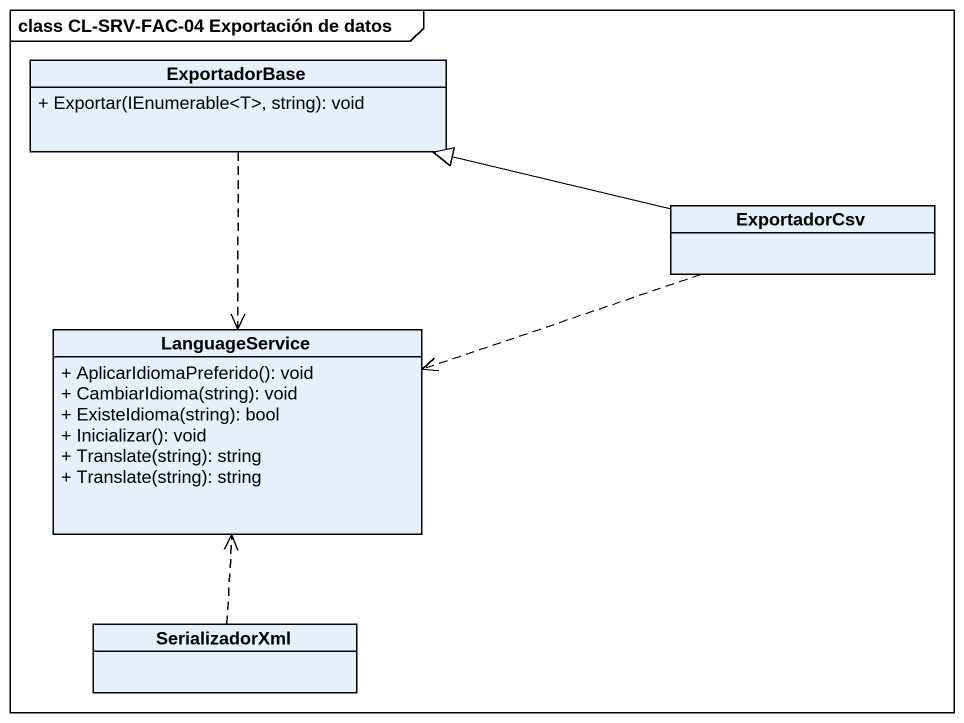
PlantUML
@startuml
mainframe class CL-SRV-FAC-04 Exportación de datos
hide circle
hide empty members
skinparam classAttributeIconSize 0
class ExportadorBase {
  + Exportar(IEnumerable<T>, string): void
}
class ExportadorCsv
class LanguageService {
  + AplicarIdiomaPreferido(): void
  + CambiarIdioma(string): void
  + ExisteIdioma(string): bool
  + Inicializar(): void
  + Translate(string): string
  + Translate(string): string
}
class SerializadorXml
ExportadorBase ..> LanguageService
ExportadorCsv -left-|> ExportadorBase
ExportadorCsv .left.> LanguageService
SerializadorXml .up.> LanguageService
@enduml
